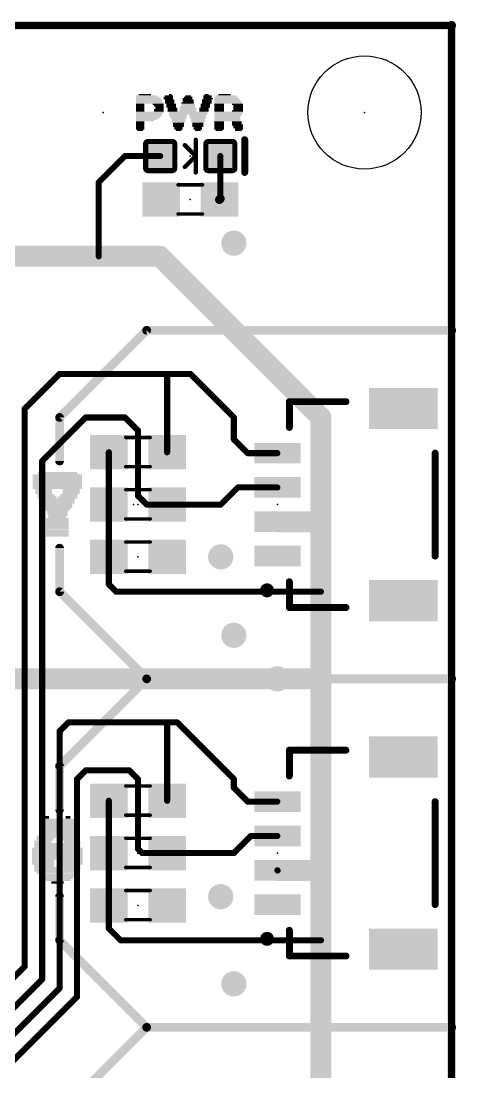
# Model space of a CAD drawing. Extents: x -29 to 78, y -12 to 55.
# Drawn here: x 23.01 to 35.69, y 24.1 to 54.74 of the extents above; entities that cross this region are included whole.
import ezdxf

# ---------------------------------------------------------------- set-up
doc = ezdxf.new("R2010")
doc.units = 0
for name, color, linetype in [('1', 12, 'CONTINUOUS'), ('16', 132, 'CONTINUOUS'), ('18', 110, 'CONTINUOUS'), ('20', 31, 'CONTINUOUS'), ('21', 41, 'CONTINUOUS'), ('22', 40, 'CONTINUOUS'), ('23', 53, 'CONTINUOUS'), ('24', 53, 'CONTINUOUS'), ('51', 53, 'CONTINUOUS')]:
    doc.layers.add(name, color=color, linetype=linetype)

# ---------------------------------------------------------------- blocks, each defined once
blk = doc.blocks.new('RECT')
blk.add_solid([(-0.5, -0.5), (0.5, -0.5), (-0.5, 0.5), (0.5, 0.5)])
blk = doc.blocks.new('RECT160000X160000R30')
at = {"const_width": 0.15}
blk.add_lwpolyline([(0.425, -0.35), (0.425, 0.35, 0.4142), (0.35, 0.425), (-0.35, 0.425, 0.4142), (-0.425, 0.35), (-0.425, -0.35, 0.4142), (-0.35, -0.425), (0.35, -0.425, 0.4142)], format="xyb", close=True, dxfattribs=at)
blk.add_solid([(-0.3754, -0.3754), (0.3754, -0.3754), (-0.3754, 0.3754), (0.3754, 0.3754)])
blk = doc.blocks.new('ROUNDV')
at = {"const_width": 0.5}
blk.add_lwpolyline([(0, -0.25, 1), (0, 0.25, 1), (0, -0.25)], format="xyb", dxfattribs=at)

msp = doc.modelspace()

# ---------------------------------------------------------------- linework, layer by layer
at = {"layer": '1'}
for points, const_width in [([(0, 54.61), (35.56, 54.61)], 0.254), ([(35.56, 54.61), (35.56, 0)], 0.254), ([(26.035, 50.8), (25.273, 50.038)], 0.1778), ([(27.063, 50.8), (26.035, 50.8)], 0.1778), ([(28.817, 50.8), (28.817, 49.557)], 0.1778), ([(25.273, 50.038), (25.273, 47.879)], 0.1778), ([(28.817, 49.557), (28.79, 49.53)], 0.254), ([(18.923, 47.879), (25.273, 47.879)], 0.6096), ([(25.273, 47.879), (27.051, 47.879)], 0.6096), ([(27.051, 47.879), (31.75, 43.18)], 0.6096), ([(23.114, 43.434), (24.13, 44.45)], 0.1778), ([(24.13, 44.45), (26.67, 44.45)], 0.1778), ([(27.2659, 44.45), (26.67, 44.45)], 0.1778), ([(27.2659, 44.45), (27.94, 44.45)], 0.1778), ([(27.2659, 42.1648), (27.2659, 44.45)], 0.1778), ([(29.21, 43.18), (27.94, 44.45)], 0.1778), ([(23.114, 27.178), (23.114, 43.434)], 0.1778), ([(23.622, 41.91), (24.892, 43.18)], 0.1778), ([(24.892, 43.18), (26.035, 43.18)], 0.1778), ([(26.035, 43.18), (26.416, 42.799)], 0.1778), ([(29.21, 42.545), (29.21, 43.18)], 0.1778), ([(31.75, 43.18), (31.75, 40.132)], 0.6096), ([(26.416, 40.894), (26.416, 42.799)], 0.1778), ([(29.6151, 42.1399), (29.21, 42.545)], 0.1778), ([(23.622, 26.797), (23.622, 41.91)], 0.1778), ([(25.5659, 42.1648), (25.5659, 40.6408)], 0.1778), ([(30.4792, 42.1399), (29.6151, 42.1399)], 0.1778), ([(28.8298, 40.6408), (29.3289, 41.1399)], 0.1778), ([(30.4792, 41.1399), (29.3289, 41.1399)], 0.1778), ([(26.6692, 40.6408), (26.416, 40.894)], 0.1778), ([(25.5659, 40.6408), (25.5659, 39.116)], 0.1778), ([(27.2659, 40.6408), (26.6692, 40.6408)], 0.1778), ([(27.2659, 40.6408), (28.8298, 40.6408)], 0.1778), ([(30.4792, 40.1399), (31.7421, 40.1399)], 0.6096), ([(31.7421, 40.1399), (31.75, 40.132)], 0.6096), ([(31.75, 40.132), (31.75, 38.1)], 0.6096), ([(25.5659, 38.3151), (25.5659, 39.116)], 0.1778), ([(25.5659, 39.116), (25.566, 39.116)], 0.1778), ([(25.5659, 38.3151), (25.781, 38.1)], 0.1778), ([(31.75, 35.56), (31.75, 38.1)], 0.6096), ([(25.781, 38.1), (31.75, 38.1)], 0.1778), ([(30.48, 35.56), (31.75, 35.56)], 0.6096), ([(31.75, 29.972), (31.75, 35.56)], 0.6096), ([(24.13, 34.036), (24.384, 34.29)], 0.1778), ([(24.384, 34.29), (26.67, 34.29)], 0.1778), ([(27.2659, 34.29), (26.67, 34.29)], 0.1778), ([(27.2659, 34.29), (27.559, 34.29)], 0.1778), ([(27.2659, 32.0048), (27.2659, 34.29)], 0.1778), ([(27.559, 34.29), (29.21, 32.639)], 0.1778), ([(24.13, 26.543), (24.13, 34.036)], 0.1778), ([(24.638, 32.639), (24.892, 32.893)], 0.1778), ([(24.892, 32.893), (26.162, 32.893)], 0.1778), ([(26.162, 32.893), (26.416, 32.639)], 0.1778), ([(24.638, 26.289), (24.638, 32.639)], 0.1778), ([(26.416, 32.639), (26.416, 30.607)], 0.1778), ([(29.21, 32.385), (29.21, 32.639)], 0.1778), ([(29.6151, 31.9799), (29.21, 32.385)], 0.1778), ([(25.5659, 32.0048), (25.5659, 30.4808)], 0.1778), ([(30.4792, 31.9799), (29.6151, 31.9799)], 0.1778), ([(29.7099, 30.9799), (29.21, 30.48)], 0.1778), ([(30.4792, 30.9799), (29.7099, 30.9799)], 0.1778), ([(26.416, 30.607), (26.543, 30.48)], 0.1778), ([(25.5659, 30.4808), (25.5659, 28.956)], 0.1778), ([(26.543, 30.48), (27.2651, 30.48)], 0.1778), ([(27.2651, 30.48), (27.2659, 30.4808)], 0.1778), ([(27.2667, 30.48), (27.2659, 30.4808)], 0.1778), ([(29.21, 30.48), (27.2667, 30.48)], 0.1778), ([(31.75, 29.972), (30.4871, 29.972)], 0.6096), ([(30.4871, 29.972), (30.4792, 29.9799)], 0.1778), ([(31.75, 27.94), (31.75, 29.972)], 0.6096), ([(25.5659, 28.2821), (25.5659, 28.956)], 0.1778), ([(25.5659, 28.956), (25.566, 28.956)], 0.1778), ([(25.5659, 28.2821), (25.908, 27.94)], 0.1778), ([(31.75, 19.8199), (31.75, 27.94)], 0.6096), ([(25.908, 27.94), (31.75, 27.94)], 0.1778), ([(22.3102, 26.3742), (23.114, 27.178)], 0.1778), ([(22.5492, 25.7242), (23.622, 26.797)], 0.1778), ([(22.6612, 25.0742), (24.13, 26.543)], 0.1778), ([(22.7732, 24.4242), (24.638, 26.289)], 0.1778)]:
    msp.add_lwpolyline(points, dxfattribs=dict(at, const_width=const_width))
for points, const_width in [([(35.6235, 54.61, 1), (35.4965, 54.61)], 0.127), ([(35.56, 54.5465, 1), (35.56, 54.6735)], 0.127), ([(26.035, 50.8445, 1), (26.035, 50.7556)], 0.0889), ([(26.0664, 50.7686, 1), (26.0036, 50.8314)], 0.0889), ([(27.063, 50.7556, 1), (27.063, 50.8445)], 0.0889), ([(28.8615, 50.8, 1), (28.7725, 50.8)], 0.0889), ([(25.3175, 50.038, 1), (25.2285, 50.038)], 0.0889), ([(25.2416, 50.0694, 1), (25.3044, 50.0066)], 0.0889), ([(28.7451, 49.5749, 1), (28.8349, 49.4851)], 0.127), ([(28.8619, 49.5121, 1), (28.7721, 49.6019)], 0.127), ([(28.7725, 49.557, 1), (28.8615, 49.557)], 0.0889), ([(25.273, 48.0314, 1), (25.273, 47.7266)], 0.3048), ([(25.273, 47.7266, 1), (25.273, 48.0314)], 0.3048), ([(27.1588, 47.9868, 1), (26.9432, 47.7712)], 0.3048), ([(27.051, 47.7266, 1), (27.051, 48.0314)], 0.3048), ([(25.2285, 47.879, 1), (25.3175, 47.879)], 0.0889), ([(24.13, 44.4945, 1), (24.13, 44.4056)], 0.0889), ([(24.1614, 44.4186, 1), (24.0986, 44.4814)], 0.0889), ([(26.67, 44.4945, 1), (26.67, 44.4056)], 0.0889), ([(26.67, 44.4056, 1), (26.67, 44.4945)], 0.0889), ([(27.3103, 44.45, 1), (27.2214, 44.45)], 0.0889), ([(27.2659, 44.4945, 1), (27.2659, 44.4056)], 0.0889), ([(27.2659, 44.4056, 1), (27.2659, 44.4945)], 0.0889), ([(27.9714, 44.4814, 1), (27.9086, 44.4186)], 0.0889), ([(27.94, 44.4056, 1), (27.94, 44.4945)], 0.0889), ([(23.1585, 43.434, 1), (23.0695, 43.434)], 0.0889), ([(23.0826, 43.4654, 1), (23.1454, 43.4026)], 0.0889), ([(24.892, 43.2244, 1), (24.892, 43.1356)], 0.0889), ([(24.9234, 43.1486, 1), (24.8606, 43.2114)], 0.0889), ([(26.0664, 43.2114, 1), (26.0036, 43.1486)], 0.0889), ([(26.035, 43.1356, 1), (26.035, 43.2244)], 0.0889), ([(29.2545, 43.18, 1), (29.1655, 43.18)], 0.0889), ([(29.1786, 43.1486, 1), (29.2414, 43.2114)], 0.0889), ([(31.9024, 43.18, 1), (31.5976, 43.18)], 0.3048), ([(31.6422, 43.0722, 1), (31.8578, 43.2878)], 0.3048), ([(26.4605, 42.799, 1), (26.3715, 42.799)], 0.0889), ([(26.3846, 42.7676, 1), (26.4474, 42.8304)], 0.0889), ([(29.2414, 42.5764, 1), (29.1786, 42.5136)], 0.0889), ([(29.1655, 42.545, 1), (29.2545, 42.545)], 0.0889), ([(23.6665, 41.91, 1), (23.5775, 41.91)], 0.0889), ([(23.5906, 41.9414, 1), (23.6534, 41.8786)], 0.0889), ([(25.6103, 42.1648, 1), (25.5214, 42.1648)], 0.0889), ([(27.2214, 42.1648, 1), (27.3103, 42.1648)], 0.0889), ([(29.6151, 42.1843, 1), (29.6151, 42.0954)], 0.0889), ([(29.5837, 42.1085, 1), (29.6465, 42.1713)], 0.0889), ([(30.4792, 42.0954, 1), (30.4792, 42.1843)], 0.0889), ([(29.3289, 41.1843, 1), (29.3289, 41.0954)], 0.0889), ([(29.3603, 41.1085, 1), (29.2975, 41.1713)], 0.0889), ([(30.4792, 41.0954, 1), (30.4792, 41.1843)], 0.0889), ([(26.3715, 40.894, 1), (26.4605, 40.894)], 0.0889), ([(26.4474, 40.9254, 1), (26.3846, 40.8626)], 0.0889), ([(25.6103, 40.6408, 1), (25.5214, 40.6408)], 0.0889), ([(25.5214, 40.6408, 1), (25.6103, 40.6408)], 0.0889), ([(26.6692, 40.6852, 1), (26.6692, 40.5963)], 0.0889), ([(26.6378, 40.6094, 1), (26.7006, 40.6722)], 0.0889), ([(27.2659, 40.6852, 1), (27.2659, 40.5963)], 0.0889), ([(27.2659, 40.5963, 1), (27.2659, 40.6852)], 0.0889), ([(28.7984, 40.6722, 1), (28.8612, 40.6094)], 0.0889), ([(28.8298, 40.5963, 1), (28.8298, 40.6852)], 0.0889), ([(30.4792, 40.2923, 1), (30.4792, 39.9875)], 0.3048), ([(31.8499, 40.2476, 1), (31.6344, 40.0321)], 0.3048), ([(31.7421, 39.9875, 1), (31.7421, 40.2923)], 0.3048), ([(31.9024, 40.132, 1), (31.5976, 40.132)], 0.3048), ([(31.5976, 40.132, 1), (31.9024, 40.132)], 0.3048), ([(31.6422, 40.0242, 1), (31.8578, 40.2398)], 0.3048), ([(25.6103, 39.116, 1), (25.5214, 39.116)], 0.0889), ([(25.5214, 39.116, 1), (25.6103, 39.116)], 0.0889), ([(25.5659, 39.1604, 1), (25.5659, 39.0716)], 0.0889), ([(25.566, 39.0716, 1), (25.566, 39.1604)], 0.0889), ([(25.5214, 38.3151, 1), (25.6103, 38.3151)], 0.0889), ([(25.5973, 38.3465, 1), (25.5345, 38.2837)], 0.0889), ([(31.9024, 38.1, 1), (31.5976, 38.1)], 0.3048), ([(25.781, 38.1444, 1), (25.781, 38.0556)], 0.0889), ([(25.7496, 38.0686, 1), (25.8124, 38.1314)], 0.0889), ([(31.5976, 38.1, 1), (31.9024, 38.1)], 0.3048), ([(31.75, 38.0556, 1), (31.75, 38.1444)], 0.0889), ([(30.48, 35.7124, 1), (30.48, 35.4076)], 0.3048), ([(31.9024, 35.56, 1), (31.5976, 35.56)], 0.3048), ([(31.75, 35.4076, 1), (31.75, 35.7124)], 0.3048), ([(31.5976, 35.56, 1), (31.9024, 35.56)], 0.3048), ([(24.384, 34.3344, 1), (24.384, 34.2456)], 0.0889), ([(24.4154, 34.2586, 1), (24.3526, 34.3214)], 0.0889), ([(26.67, 34.3344, 1), (26.67, 34.2456)], 0.0889), ([(26.67, 34.2456, 1), (26.67, 34.3344)], 0.0889), ([(27.3103, 34.29, 1), (27.2214, 34.29)], 0.0889), ([(27.2659, 34.3344, 1), (27.2659, 34.2456)], 0.0889), ([(27.2659, 34.2456, 1), (27.2659, 34.3344)], 0.0889), ([(27.5904, 34.3214, 1), (27.5276, 34.2586)], 0.0889), ([(27.559, 34.2456, 1), (27.559, 34.3344)], 0.0889), ([(24.1745, 34.036, 1), (24.0856, 34.036)], 0.0889), ([(24.0986, 34.0674, 1), (24.1614, 34.0046)], 0.0889), ([(24.892, 32.9374, 1), (24.892, 32.8486)], 0.0889), ([(24.9234, 32.8616, 1), (24.8606, 32.9244)], 0.0889), ([(26.1934, 32.9244, 1), (26.1306, 32.8616)], 0.0889), ([(26.162, 32.8486, 1), (26.162, 32.9374)], 0.0889), ([(24.6825, 32.639, 1), (24.5936, 32.639)], 0.0889), ([(24.6066, 32.6704, 1), (24.6694, 32.6076)], 0.0889), ([(26.4605, 32.639, 1), (26.3715, 32.639)], 0.0889), ([(26.3846, 32.6076, 1), (26.4474, 32.6704)], 0.0889), ([(29.2545, 32.639, 1), (29.1655, 32.639)], 0.0889), ([(29.1786, 32.6076, 1), (29.2414, 32.6704)], 0.0889), ([(29.2414, 32.4164, 1), (29.1786, 32.3536)], 0.0889), ([(29.1655, 32.385, 1), (29.2545, 32.385)], 0.0889), ([(25.6103, 32.0048, 1), (25.5214, 32.0048)], 0.0889), ([(27.2214, 32.0048, 1), (27.3103, 32.0048)], 0.0889), ([(29.6151, 32.0243, 1), (29.6151, 31.9354)], 0.0889), ([(29.5837, 31.9485, 1), (29.6465, 32.0113)], 0.0889), ([(30.4792, 31.9354, 1), (30.4792, 32.0243)], 0.0889), ([(29.7099, 31.0243, 1), (29.7099, 30.9354)], 0.0889), ([(29.7413, 30.9485, 1), (29.6785, 31.0113)], 0.0889), ([(30.4792, 30.9354, 1), (30.4792, 31.0243)], 0.0889), ([(26.3715, 30.607, 1), (26.4605, 30.607)], 0.0889), ([(26.4474, 30.6384, 1), (26.3846, 30.5756)], 0.0889), ([(25.6103, 30.4808, 1), (25.5214, 30.4808)], 0.0889), ([(25.5214, 30.4808, 1), (25.6103, 30.4808)], 0.0889), ([(26.543, 30.5245, 1), (26.543, 30.4355)], 0.0889), ([(26.5116, 30.4486, 1), (26.5744, 30.5114)], 0.0889), ([(27.2337, 30.5114, 1), (27.2965, 30.4486)], 0.0889), ([(27.2973, 30.5122, 1), (27.2345, 30.4494)], 0.0889), ([(27.2667, 30.5245, 1), (27.2667, 30.4355)], 0.0889), ([(27.2973, 30.4494, 1), (27.2345, 30.5122)], 0.0889), ([(27.2352, 30.4486, 1), (27.2981, 30.5114)], 0.0889), ([(27.2651, 30.4355, 1), (27.2651, 30.5245)], 0.0889), ([(29.1786, 30.5114, 1), (29.2414, 30.4486)], 0.0889), ([(29.21, 30.4355, 1), (29.21, 30.5245)], 0.0889), ([(30.4871, 30.1244, 1), (30.4871, 29.8196)], 0.3048), ([(30.5106, 30.0113, 1), (30.4478, 29.9485)], 0.0889), ([(30.4557, 29.9406, 1), (30.5185, 30.0034)], 0.0889), ([(31.9024, 29.972, 1), (31.5976, 29.972)], 0.3048), ([(31.5976, 29.972, 1), (31.9024, 29.972)], 0.3048), ([(31.75, 29.8196, 1), (31.75, 30.1244)], 0.3048), ([(25.6103, 28.956, 1), (25.5214, 28.956)], 0.0889), ([(25.5214, 28.956, 1), (25.6103, 28.956)], 0.0889), ([(25.5659, 29.0005, 1), (25.5659, 28.9116)], 0.0889), ([(25.566, 28.9116, 1), (25.566, 29.0005)], 0.0889), ([(25.5214, 28.2821, 1), (25.6103, 28.2821)], 0.0889), ([(25.5973, 28.3135, 1), (25.5345, 28.2507)], 0.0889), ([(31.9024, 27.94, 1), (31.5976, 27.94)], 0.3048), ([(25.908, 27.9845, 1), (25.908, 27.8956)], 0.0889), ([(25.8766, 27.9086, 1), (25.9394, 27.9714)], 0.0889), ([(31.5976, 27.94, 1), (31.9024, 27.94)], 0.3048), ([(31.75, 27.8956, 1), (31.75, 27.9845)], 0.0889), ([(23.0695, 27.178, 1), (23.1585, 27.178)], 0.0889), ([(23.1454, 27.1466, 1), (23.0826, 27.2094)], 0.0889), ([(23.5775, 26.797, 1), (23.6665, 26.797)], 0.0889), ([(23.6534, 26.7656, 1), (23.5906, 26.8284)], 0.0889), ([(24.0856, 26.543, 1), (24.1745, 26.543)], 0.0889), ([(24.1614, 26.5116, 1), (24.0986, 26.5744)], 0.0889), ([(24.6694, 26.2576, 1), (24.6066, 26.3204)], 0.0889), ([(24.5936, 26.289, 1), (24.6825, 26.289)], 0.0889)]:
    msp.add_lwpolyline(points, format="xyb", dxfattribs=dict(at, const_width=const_width))
at = {"layer": '16'}
for points, const_width in [([(0, 54.61), (35.56, 54.61)], 0.254), ([(35.56, 54.61), (35.56, 0)], 0.254), ([(30.48, 35.56), (21.59, 35.56)], 0.6096)]:
    msp.add_lwpolyline(points, dxfattribs=dict(at, const_width=const_width))
for points, const_width in [([(35.6235, 54.61, 1), (35.4965, 54.61)], 0.127), ([(35.56, 54.5465, 1), (35.56, 54.6735)], 0.127), ([(30.48, 35.4076, 1), (30.48, 35.7124)], 0.3048)]:
    msp.add_lwpolyline(points, format="xyb", dxfattribs=dict(at, const_width=const_width))
at = {"layer": '20', "const_width": 0.2032}
for points in [[(35.56, 54.61), (0, 54.61)], [(35.56, 0), (35.56, 54.61)]]:
    msp.add_lwpolyline(points, dxfattribs=at)
at = {"layer": '20', "const_width": 0.1016}
for points in [[(35.6108, 54.61, 1), (35.5092, 54.61)], [(35.56, 54.5592, 1), (35.56, 54.6608)]]:
    msp.add_lwpolyline(points, format="xyb", dxfattribs=at)
at = {"layer": '20'}
msp.add_circle((33.02, 52.07), 1.651, dxfattribs=at)
at = {"layer": '21'}
for points, const_width in [([(29.5275, 51.2763), (29.5275, 50.3238)], 0.2032), ([(24.13, 43.18), (26.67, 45.72)], 0.254), ([(26.67, 45.72), (35.56, 45.72)], 0.254), ([(30.8292, 42.8899), (30.8292, 43.6399)], 0.2032), ([(30.8292, 43.6399), (32.4792, 43.6399)], 0.2032), ([(24.13, 41.91), (24.13, 43.18)], 0.254), ([(35.0792, 39.1399), (35.0792, 42.1399)], 0.2032), ([(24.13, 39.37), (24.13, 38.1)], 0.254), ([(30.8292, 37.6399), (30.8292, 38.3899)], 0.2032), ([(24.13, 38.1), (26.67, 35.56)], 0.254), ([(32.4792, 37.6399), (30.8292, 37.6399)], 0.2032), ([(24.13, 33.02), (26.67, 35.56)], 0.254), ([(26.67, 35.56), (35.56, 35.56)], 0.254), ([(30.8292, 32.7299), (30.8292, 33.4799)], 0.2032), ([(30.8292, 33.4799), (32.4792, 33.4799)], 0.2032), ([(24.13, 31.75), (24.13, 33.02)], 0.254), ([(35.0792, 28.9799), (35.0792, 31.9799)], 0.2032), ([(24.13, 29.21), (24.13, 27.94)], 0.254), ([(30.8292, 27.4799), (30.8292, 28.2299)], 0.2032), ([(24.13, 27.94), (26.67, 25.4)], 0.254), ([(32.4792, 27.4799), (30.8292, 27.4799)], 0.2032), ([(24.13, 22.86), (26.67, 25.4)], 0.254), ([(26.67, 25.4), (35.56, 25.4)], 0.254)]:
    msp.add_lwpolyline(points, dxfattribs=dict(at, const_width=const_width))
for points, const_width in [([(29.5783, 51.2763, 1), (29.4767, 51.2763)], 0.1016), ([(29.4767, 50.3238, 1), (29.5783, 50.3238)], 0.1016), ([(26.67, 45.7835, 1), (26.67, 45.6565)], 0.127), ([(26.7149, 45.6751, 1), (26.6251, 45.7649)], 0.127), ([(35.56, 45.6565, 1), (35.56, 45.7835)], 0.127), ([(30.88, 43.6399, 1), (30.7784, 43.6399)], 0.1016), ([(30.8292, 43.6907, 1), (30.8292, 43.5891)], 0.1016), ([(32.4792, 43.5891, 1), (32.4792, 43.6907)], 0.1016), ([(24.1935, 43.18, 1), (24.0665, 43.18)], 0.127), ([(24.0851, 43.2249, 1), (24.1749, 43.1351)], 0.127), ([(30.7784, 42.8899, 1), (30.88, 42.8899)], 0.1016), ([(35.13, 42.1399, 1), (35.0284, 42.1399)], 0.1016), ([(24.0665, 41.91, 1), (24.1935, 41.91)], 0.127), ([(24.1935, 39.37, 1), (24.0665, 39.37)], 0.127), ([(35.0284, 39.1399, 1), (35.13, 39.1399)], 0.1016), ([(30.1792, 38.0383, 1), (30.1792, 38.2415, 1), (30.1792, 38.0383)], 0.2032), ([(30.88, 38.3899, 1), (30.7784, 38.3899)], 0.1016), ([(24.1749, 38.1449, 1), (24.0851, 38.0551)], 0.127), ([(24.0665, 38.1, 1), (24.1935, 38.1)], 0.127), ([(30.8292, 37.6907, 1), (30.8292, 37.5891)], 0.1016), ([(30.7784, 37.6399, 1), (30.88, 37.6399)], 0.1016), ([(32.4792, 37.5891, 1), (32.4792, 37.6907)], 0.1016), ([(26.67, 35.6235, 1), (26.67, 35.4965)], 0.127), ([(26.7149, 35.5151, 1), (26.6251, 35.6049)], 0.127), ([(26.6251, 35.5151, 1), (26.7149, 35.6049)], 0.127), ([(35.56, 35.4965, 1), (35.56, 35.6235)], 0.127), ([(30.88, 33.4799, 1), (30.7784, 33.4799)], 0.1016), ([(30.8292, 33.5307, 1), (30.8292, 33.4291)], 0.1016), ([(32.4792, 33.4291, 1), (32.4792, 33.5307)], 0.1016), ([(24.1935, 33.02, 1), (24.0665, 33.02)], 0.127), ([(24.0851, 33.0649, 1), (24.1749, 32.9751)], 0.127), ([(30.7784, 32.7299, 1), (30.88, 32.7299)], 0.1016), ([(35.13, 31.9799, 1), (35.0284, 31.9799)], 0.1016), ([(24.0665, 31.75, 1), (24.1935, 31.75)], 0.127), ([(24.1935, 29.21, 1), (24.0665, 29.21)], 0.127), ([(35.0284, 28.9799, 1), (35.13, 28.9799)], 0.1016), ([(30.88, 28.2299, 1), (30.7784, 28.2299)], 0.1016), ([(24.1749, 27.9849, 1), (24.0851, 27.8951)], 0.127), ([(24.0665, 27.94, 1), (24.1935, 27.94)], 0.127), ([(30.1792, 27.8783, 1), (30.1792, 28.0815, 1), (30.1792, 27.8783)], 0.2032), ([(30.8292, 27.5307, 1), (30.8292, 27.4291)], 0.1016), ([(32.4792, 27.4291, 1), (32.4792, 27.5307)], 0.1016), ([(30.7784, 27.4799, 1), (30.88, 27.4799)], 0.1016), ([(26.67, 25.4635, 1), (26.67, 25.3365)], 0.127), ([(26.7149, 25.3551, 1), (26.6251, 25.4449)], 0.127), ([(26.6251, 25.3551, 1), (26.7149, 25.4449)], 0.127), ([(35.56, 25.3365, 1), (35.56, 25.4635)], 0.127)]:
    msp.add_lwpolyline(points, format="xyb", dxfattribs=dict(at, const_width=const_width))
at = {"layer": '22', "const_width": 0.254}
for points in [[(24.13, 43.18), (26.67, 45.72)], [(26.67, 45.72), (35.56, 45.72)], [(24.13, 41.91), (24.13, 43.18)], [(24.13, 39.37), (24.13, 38.1)], [(24.13, 38.1), (26.67, 35.56)], [(26.67, 35.56), (24.13, 33.02)], [(26.67, 35.56), (35.56, 35.56)], [(24.13, 33.02), (24.13, 31.75)], [(24.13, 29.21), (24.13, 27.94)], [(24.13, 27.94), (26.67, 25.4)], [(24.13, 22.86), (26.67, 25.4)], [(26.67, 25.4), (35.56, 25.4)]]:
    msp.add_lwpolyline(points, dxfattribs=at)
at = {"layer": '22', "const_width": 0.127}
for points in [[(26.67, 45.7835, 1), (26.67, 45.6565)], [(26.7149, 45.6751, 1), (26.6251, 45.7649)], [(35.56, 45.6565, 1), (35.56, 45.7835)], [(24.1935, 43.18, 1), (24.0665, 43.18)], [(24.0851, 43.2249, 1), (24.1749, 43.1351)], [(24.0665, 41.91, 1), (24.1935, 41.91)], [(24.1935, 39.37, 1), (24.0665, 39.37)], [(24.1749, 38.1449, 1), (24.0851, 38.0551)], [(24.0665, 38.1, 1), (24.1935, 38.1)], [(26.67, 35.6235, 1), (26.67, 35.4965)], [(26.7149, 35.5151, 1), (26.6251, 35.6049)], [(26.6251, 35.5151, 1), (26.7149, 35.6049)], [(35.56, 35.4965, 1), (35.56, 35.6235)], [(24.1935, 33.02, 1), (24.0665, 33.02)], [(24.0851, 33.0649, 1), (24.1749, 32.9751)], [(24.0665, 31.75, 1), (24.1935, 31.75)], [(24.1935, 29.21, 1), (24.0665, 29.21)], [(24.1749, 27.9849, 1), (24.0851, 27.8951)], [(24.0665, 27.94, 1), (24.1935, 27.94)], [(26.67, 25.4635, 1), (26.67, 25.3365)], [(26.7149, 25.3551, 1), (26.6251, 25.4449)], [(26.6251, 25.3551, 1), (26.7149, 25.4449)], [(35.56, 25.3365, 1), (35.56, 25.4635)]]:
    msp.add_lwpolyline(points, format="xyb", dxfattribs=at)
at = {"layer": '23'}
for p in [(25.4, 52.07), (33.02, 52.07), (27.94, 50.8), (27.94, 49.53), (26.4159, 42.1648), (26.4159, 40.6408), (30.4792, 40.6399), (26.416, 39.116), (26.4159, 32.0048), (26.4159, 30.4808), (30.4792, 30.4799), (26.416, 28.956)]:
    msp.add_point(p, dxfattribs=at)
at = {"layer": '24'}
for p in [(26.289, 40.64), (26.416, 30.607)]:
    msp.add_point(p, dxfattribs=at)
at = {"layer": '51'}
for points, const_width in [([(27.8037, 51.14, 1), (27.7588, 51.095)], 0.0635), ([(28.1305, 51.2763, 1), (28.067, 51.2763)], 0.0635), ([(28.1305, 50.8, 1), (28.067, 50.8)], 0.0635), ([(28.1212, 50.7775, 1), (28.0763, 50.8225)], 0.0635), ([(28.067, 50.8, 1), (28.1305, 50.8)], 0.0635), ([(28.0763, 50.7775, 1), (28.1212, 50.8225)], 0.0635), ([(27.7588, 50.505, 1), (27.8037, 50.46)], 0.0635), ([(28.067, 50.3238, 1), (28.1305, 50.3238)], 0.0635), ([(27.584, 49.9874, 1), (27.584, 49.9366)], 0.0508), ([(28.296, 49.9366, 1), (28.296, 49.9874)], 0.0508), ([(27.584, 49.1364, 1), (27.584, 49.0856)], 0.0508), ([(28.296, 49.0856, 1), (28.296, 49.1364)], 0.0508), ([(26.0599, 42.6222, 1), (26.0599, 42.5714)], 0.0508), ([(26.7719, 42.5714, 1), (26.7719, 42.6222)], 0.0508), ([(26.0599, 41.7712, 1), (26.0599, 41.7204)], 0.0508), ([(26.7719, 41.7204, 1), (26.7719, 41.7712)], 0.0508), ([(26.0599, 41.0982, 1), (26.0599, 41.0474)], 0.0508), ([(26.7719, 41.0474, 1), (26.7719, 41.0982)], 0.0508), ([(26.0599, 40.2472, 1), (26.0599, 40.1964)], 0.0508), ([(26.7719, 40.1964, 1), (26.7719, 40.2472)], 0.0508), ([(26.06, 39.5734, 1), (26.06, 39.5226)], 0.0508), ([(26.772, 39.5226, 1), (26.772, 39.5734)], 0.0508), ([(26.06, 38.7224, 1), (26.06, 38.6716)], 0.0508), ([(26.772, 38.6716, 1), (26.772, 38.7224)], 0.0508), ([(26.0599, 32.4622, 1), (26.0599, 32.4114)], 0.0508), ([(26.7719, 32.4114, 1), (26.7719, 32.4622)], 0.0508), ([(26.0599, 31.6112, 1), (26.0599, 31.5604)], 0.0508), ([(26.7719, 31.5604, 1), (26.7719, 31.6112)], 0.0508), ([(26.0599, 30.9382, 1), (26.0599, 30.8874)], 0.0508), ([(26.7719, 30.8874, 1), (26.7719, 30.9382)], 0.0508), ([(26.0599, 30.0872, 1), (26.0599, 30.0364)], 0.0508), ([(26.7719, 30.0364, 1), (26.7719, 30.0872)], 0.0508), ([(26.06, 29.4134, 1), (26.06, 29.3626)], 0.0508), ([(26.772, 29.3626, 1), (26.772, 29.4134)], 0.0508), ([(26.06, 28.5624, 1), (26.06, 28.5116)], 0.0508), ([(26.772, 28.5116, 1), (26.772, 28.5624)], 0.0508)]:
    msp.add_lwpolyline(points, format="xyb", dxfattribs=dict(at, const_width=const_width))
for points, const_width in [([(28.0988, 50.8), (27.7813, 51.1175)], 0.127), ([(28.0988, 51.2763), (28.0988, 50.8)], 0.127), ([(28.0988, 50.8), (27.7813, 50.4825)], 0.127), ([(28.0988, 50.8), (28.0988, 50.3238)], 0.127), ([(27.584, 49.962), (28.296, 49.962)], 0.1016), ([(27.584, 49.111), (28.296, 49.111)], 0.1016), ([(26.0599, 42.5968), (26.7719, 42.5968)], 0.1016), ([(26.0599, 41.7458), (26.7719, 41.7458)], 0.1016), ([(26.0599, 41.0728), (26.7719, 41.0728)], 0.1016), ([(26.0599, 40.2218), (26.7719, 40.2218)], 0.1016), ([(26.06, 39.548), (26.772, 39.548)], 0.1016), ([(26.06, 38.697), (26.772, 38.697)], 0.1016), ([(26.0599, 32.4368), (26.7719, 32.4368)], 0.1016), ([(26.0599, 31.5858), (26.7719, 31.5858)], 0.1016), ([(26.0599, 30.9128), (26.7719, 30.9128)], 0.1016), ([(26.0599, 30.0618), (26.7719, 30.0618)], 0.1016), ([(26.06, 29.388), (26.772, 29.388)], 0.1016), ([(26.06, 28.537), (26.772, 28.537)], 0.1016)]:
    msp.add_lwpolyline(points, dxfattribs=dict(at, const_width=const_width))

# ---------------------------------------------------------------- block references
at = {"layer": '1', "rotation": 270}
for p in [(27.063, 50.8), (28.817, 50.8)]:
    msp.add_blockref('RECT160000X160000R30', p, dxfattribs=at)
at = {"layer": '1', "xscale": 1.1}
for p in [(27.09, 49.53), (28.79, 49.53), (25.5659, 42.1648), (27.2659, 42.1648), (25.5659, 40.6408), (27.2659, 40.6408), (25.566, 39.116), (27.266, 39.116), (25.5659, 32.0048), (27.2659, 32.0048), (25.5659, 30.4808), (27.2659, 30.4808), (25.566, 28.956), (27.266, 28.956)]:
    msp.add_blockref('RECT', p, dxfattribs=at)
at = {"layer": '1', "rotation": 90}
for p, xscale, yscale in [((34.1542, 43.4399), 1.2, 2), ((30.4792, 42.1399), 0.6, 1.35), ((30.4792, 41.1399), 0.6, 1.35), ((30.4792, 40.1399), 0.6, 1.35), ((30.4792, 39.1399), 0.6, 1.35), ((34.1542, 37.8399), 1.2, 2), ((34.1542, 33.2799), 1.2, 2), ((30.4792, 31.9799), 0.6, 1.35), ((30.4792, 30.9799), 0.6, 1.35), ((30.4792, 29.9799), 0.6, 1.35), ((30.4792, 28.9799), 0.6, 1.35), ((34.1542, 27.6799), 1.2, 2)]:
    msp.add_blockref('RECT', p, dxfattribs=dict(at, xscale=xscale, yscale=yscale))
at = {"layer": '18', "xscale": 0.7366, "yscale": 0.7366}
for p in [(29.21, 48.26), (29.21, 48.26), (28.829, 39.116), (28.829, 39.116), (29.21, 36.83), (29.21, 36.83), (30.48, 35.56), (30.48, 35.56), (28.829, 29.21), (28.829, 29.21), (29.21, 26.67), (29.21, 26.67)]:
    msp.add_blockref('ROUNDV', p, dxfattribs=at)
at = {"layer": '21'}
for p, xscale, yscale in [((26.66, 52.55), 0.6, 0.04), ((26.7, 52.51), 0.68, 0.04), ((26.72, 52.47), 0.72, 0.04), ((26.74, 52.43), 0.76, 0.04), ((26.74, 52.39), 0.76, 0.04), ((26.62, 52.59), 0.36, 0.04), ((27.3, 52.51), 0.28, 0.04), ((27.3, 52.47), 0.28, 0.04), ((27.32, 52.55), 0.24, 0.04), ((27.34, 52.43), 0.28, 0.04), ((27.34, 52.39), 0.28, 0.04), ((27.36, 52.59), 0.08, 0.04), ((27.86, 52.47), 0.28, 0.04), ((27.88, 52.43), 0.32, 0.04), ((27.88, 52.39), 0.32, 0.04), ((27.88, 52.51), 0.24, 0.04), ((27.88, 52.55), 0.16, 0.04), ((28.42, 52.43), 0.28, 0.04), ((28.42, 52.39), 0.28, 0.04), ((28.44, 52.55), 0.24, 0.04), ((28.44, 52.51), 0.24, 0.04), ((28.46, 52.47), 0.28, 0.04), ((28.42, 52.59), 0.12, 0.04), ((28.98, 52.51), 0.68, 0.04), ((29, 52.47), 0.72, 0.04), ((29.02, 52.43), 0.76, 0.04), ((29.04, 52.39), 0.8, 0.04), ((28.98, 52.55), 0.6, 0.04), ((28.94, 52.59), 0.36, 0.04), ((26.76, 52.35), 0.8, 0.04), ((26.48, 52.31), 0.24, 0.04), ((26.48, 52.27), 0.24, 0.04), ((26.48, 52.23), 0.24, 0.04), ((26.48, 52.19), 0.24, 0.04), ((26.48, 52.15), 0.24, 0.04), ((26.48, 52.11), 0.24, 0.04), ((26.76, 52.07), 0.8, 0.04), ((27, 52.31), 0.32, 0.04), ((27.02, 52.27), 0.28, 0.04), ((27.02, 52.15), 0.28, 0.04), ((27.02, 52.11), 0.28, 0.04), ((27.04, 52.23), 0.24, 0.04), ((27.04, 52.19), 0.24, 0.04), ((27.34, 52.35), 0.28, 0.04), ((27.38, 52.31), 0.28, 0.04), ((27.38, 52.27), 0.28, 0.04), ((27.38, 52.23), 0.28, 0.04), ((27.42, 52.19), 0.28, 0.04), ((27.42, 52.15), 0.28, 0.04), ((27.42, 52.11), 0.28, 0.04), ((27.88, 52.07), 1.12, 0.04), ((27.86, 52.11), 0.52, 0.04), ((27.86, 52.23), 0.44, 0.04), ((27.88, 52.19), 0.48, 0.04), ((27.88, 52.15), 0.48, 0.04), ((27.86, 52.35), 0.36, 0.04), ((27.88, 52.31), 0.4, 0.04), ((27.88, 52.27), 0.4, 0.04), ((28.34, 52.19), 0.28, 0.04), ((28.34, 52.15), 0.28, 0.04), ((28.34, 52.11), 0.28, 0.04), ((28.38, 52.31), 0.28, 0.04), ((28.38, 52.27), 0.28, 0.04), ((28.38, 52.23), 0.28, 0.04), ((28.42, 52.35), 0.28, 0.04), ((29.04, 52.35), 0.8, 0.04), ((28.78, 52.31), 0.28, 0.04), ((28.78, 52.27), 0.28, 0.04), ((28.78, 52.23), 0.28, 0.04), ((28.78, 52.19), 0.28, 0.04), ((28.78, 52.15), 0.28, 0.04), ((28.78, 52.11), 0.28, 0.04), ((29.06, 52.07), 0.84, 0.04), ((29.32, 52.31), 0.32, 0.04), ((29.32, 52.11), 0.32, 0.04), ((29.34, 52.27), 0.28, 0.04), ((29.34, 52.23), 0.28, 0.04), ((29.34, 52.19), 0.28, 0.04), ((29.34, 52.15), 0.28, 0.04), ((26.74, 52.03), 0.76, 0.04), ((26.74, 51.99), 0.76, 0.04), ((26.72, 51.95), 0.72, 0.04), ((26.7, 51.91), 0.68, 0.04), ((26.66, 51.87), 0.6, 0.04), ((26.62, 51.83), 0.52, 0.04), ((26.48, 51.79), 0.24, 0.04), ((27.88, 52.03), 1.12, 0.04), ((27.58, 51.99), 0.52, 0.04), ((27.6, 51.95), 0.48, 0.04), ((27.6, 51.91), 0.48, 0.04), ((27.6, 51.87), 0.4, 0.04), ((27.6, 51.83), 0.4, 0.04), ((27.6, 51.79), 0.4, 0.04), ((28.16, 51.99), 0.48, 0.04), ((28.16, 51.95), 0.48, 0.04), ((28.16, 51.91), 0.48, 0.04), ((28.16, 51.87), 0.4, 0.04), ((28.16, 51.83), 0.4, 0.04), ((28.16, 51.79), 0.4, 0.04), ((29.04, 52.03), 0.8, 0.04), ((29.04, 51.99), 0.8, 0.04), ((29.02, 51.95), 0.76, 0.04), ((29.02, 51.91), 0.76, 0.04), ((29.02, 51.87), 0.76, 0.04), ((29.02, 51.83), 0.76, 0.04), ((28.78, 51.79), 0.28, 0.04), ((29.3, 51.79), 0.28, 0.04), ((26.48, 51.75), 0.24, 0.04), ((26.48, 51.71), 0.24, 0.04), ((26.48, 51.67), 0.24, 0.04), ((26.48, 51.63), 0.24, 0.04), ((26.48, 51.59), 0.24, 0.04), ((26.48, 51.55), 0.16, 0.04), ((27.6, 51.75), 0.32, 0.04), ((27.6, 51.71), 0.32, 0.04), ((27.6, 51.67), 0.32, 0.04), ((27.6, 51.63), 0.24, 0.04), ((27.6, 51.59), 0.24, 0.04), ((27.6, 51.55), 0.16, 0.04), ((28.16, 51.75), 0.32, 0.04), ((28.16, 51.71), 0.32, 0.04), ((28.16, 51.67), 0.32, 0.04), ((28.16, 51.63), 0.24, 0.04), ((28.16, 51.59), 0.24, 0.04), ((28.16, 51.55), 0.16, 0.04), ((28.78, 51.75), 0.28, 0.04), ((28.78, 51.71), 0.28, 0.04), ((28.78, 51.67), 0.28, 0.04), ((28.78, 51.63), 0.28, 0.04), ((28.78, 51.59), 0.28, 0.04), ((28.78, 51.55), 0.2, 0.04), ((29.3, 51.75), 0.28, 0.04), ((29.32, 51.71), 0.32, 0.04), ((29.34, 51.67), 0.28, 0.04), ((29.34, 51.63), 0.28, 0.04), ((29.36, 51.59), 0.24, 0.04), ((29.34, 51.55), 0.2, 0.04), ((24.119, 41.48), 1.33, 0.08), ((24.119, 41.405), 1.33, 0.07), ((24.119, 41.34), 1.33, 0.06), ((24.154, 41.555), 0.98, 0.07), ((24.119, 41.27), 1.33, 0.08), ((24.119, 41.195), 1.33, 0.07), ((24.154, 41.125), 1.26, 0.07), ((24.469, 41.06), 0.49, 0.06), ((24.294, 40.775), 0.56, 0.07), ((24.364, 40.845), 0.56, 0.07), ((24.399, 40.915), 0.49, 0.07), ((24.469, 40.99), 0.49, 0.08), ((24.154, 40.5), 0.56, 0.08), ((24.119, 40.425), 0.49, 0.07), ((24.224, 40.635), 0.56, 0.07), ((24.224, 40.565), 0.56, 0.07), ((24.294, 40.705), 0.56, 0.07), ((24.014, 40.215), 0.56, 0.07), ((23.979, 40.145), 0.49, 0.07), ((24.084, 40.355), 0.56, 0.07), ((24.049, 40.285), 0.49, 0.07), ((23.979, 40.075), 0.49, 0.07), ((23.979, 40.005), 0.49, 0.07), ((23.944, 39.94), 0.42, 0.06), ((23.944, 39.865), 0.42, 0.07), ((23.944, 39.795), 0.42, 0.07), ((23.944, 39.73), 0.42, 0.06), ((24.377, 31.522), 0.14, 0.07), ((24.132, 31.237), 0.91, 0.08), ((24.167, 31.307), 0.84, 0.06), ((24.202, 31.372), 0.77, 0.07), ((24.272, 31.447), 0.63, 0.08), ((23.747, 30.957), 0.56, 0.08), ((24.027, 31.092), 0.98, 0.07), ((23.852, 31.027), 0.63, 0.06), ((24.097, 31.162), 0.98, 0.07), ((23.642, 30.812), 0.49, 0.07), ((23.817, 30.742), 0.84, 0.07), ((23.887, 30.672), 0.98, 0.07), ((23.712, 30.882), 0.49, 0.07), ((23.887, 30.602), 1.12, 0.07), ((23.922, 30.532), 1.19, 0.07), ((23.957, 30.467), 1.26, 0.08), ((23.957, 30.392), 1.26, 0.07), ((23.607, 30.322), 0.56, 0.07), ((24.377, 30.322), 0.56, 0.07), ((23.572, 30.252), 0.49, 0.07), ((23.572, 30.182), 0.49, 0.07), ((23.607, 30.112), 0.42, 0.07), ((24.027, 30.042), 1.26, 0.07), ((24.412, 30.252), 0.49, 0.07), ((24.412, 30.182), 0.49, 0.07), ((24.412, 30.112), 0.49, 0.07), ((23.992, 29.972), 1.19, 0.07), ((24.027, 29.907), 1.12, 0.06), ((24.027, 29.832), 0.98, 0.07), ((24.027, 29.762), 0.84, 0.07), ((23.992, 29.697), 0.63, 0.06), ((23.992, 29.622), 0.21, 0.07)]:
    msp.add_blockref('RECT', p, dxfattribs=dict(at, xscale=xscale, yscale=yscale))
at = {"layer": '22', "rotation": 180}
for p, xscale, yscale in [((24.014, 41.48), 1.33, 0.08), ((24.014, 41.405), 1.33, 0.07), ((24.014, 41.34), 1.33, 0.06), ((23.979, 41.555), 0.98, 0.07), ((24.014, 41.27), 1.33, 0.08), ((24.014, 41.195), 1.33, 0.07), ((23.979, 41.125), 1.26, 0.07), ((23.664, 41.06), 0.49, 0.06), ((23.664, 40.99), 0.49, 0.08), ((23.734, 40.915), 0.49, 0.07), ((23.769, 40.845), 0.56, 0.07), ((23.839, 40.775), 0.56, 0.07), ((23.839, 40.705), 0.56, 0.07), ((23.909, 40.635), 0.56, 0.07), ((23.909, 40.565), 0.56, 0.07), ((23.979, 40.5), 0.56, 0.08), ((24.014, 40.425), 0.49, 0.07), ((24.049, 40.355), 0.56, 0.07), ((24.084, 40.285), 0.49, 0.07), ((24.119, 40.215), 0.56, 0.07), ((24.154, 40.145), 0.49, 0.07), ((24.154, 40.075), 0.49, 0.07), ((24.154, 40.005), 0.49, 0.07), ((24.189, 39.94), 0.42, 0.06), ((24.189, 39.865), 0.42, 0.07), ((24.189, 39.795), 0.42, 0.07), ((24.189, 39.73), 0.42, 0.06), ((23.756, 31.522), 0.14, 0.07), ((23.861, 31.447), 0.63, 0.08), ((23.931, 31.372), 0.77, 0.07), ((23.966, 31.307), 0.84, 0.06), ((24.001, 31.237), 0.91, 0.08), ((24.036, 31.162), 0.98, 0.07), ((24.106, 31.092), 0.98, 0.07), ((24.281, 31.027), 0.63, 0.06), ((24.386, 30.957), 0.56, 0.08), ((24.246, 30.672), 0.98, 0.07), ((24.316, 30.742), 0.84, 0.07), ((24.421, 30.882), 0.49, 0.07), ((24.491, 30.812), 0.49, 0.07), ((23.756, 30.322), 0.56, 0.07), ((24.176, 30.467), 1.26, 0.08), ((24.176, 30.392), 1.26, 0.07), ((24.211, 30.532), 1.19, 0.07), ((24.246, 30.602), 1.12, 0.07), ((24.526, 30.322), 0.56, 0.07), ((23.721, 30.252), 0.49, 0.07), ((23.721, 30.182), 0.49, 0.07), ((23.721, 30.112), 0.49, 0.07), ((24.106, 30.042), 1.26, 0.07), ((24.561, 30.252), 0.49, 0.07), ((24.561, 30.182), 0.49, 0.07), ((24.526, 30.112), 0.42, 0.07), ((24.141, 29.972), 1.19, 0.07), ((24.106, 29.907), 1.12, 0.06), ((24.106, 29.832), 0.98, 0.07), ((24.106, 29.762), 0.84, 0.07), ((24.141, 29.697), 0.63, 0.06), ((24.141, 29.622), 0.21, 0.07)]:
    msp.add_blockref('RECT', p, dxfattribs=dict(at, xscale=xscale, yscale=yscale))
at = {"layer": '51', "xscale": 0.5001, "yscale": 0.95}
for p in [(27.3519, 49.5351), (28.5203, 49.5351), (25.8277, 42.1699), (26.9961, 42.1699), (25.8277, 40.6459), (26.9961, 40.6459), (25.8279, 39.1211), (26.9962, 39.1211), (25.8277, 32.0099), (26.9961, 32.0099), (25.8277, 30.4859), (26.9961, 30.4859), (25.8279, 28.9611), (26.9962, 28.9611)]:
    msp.add_blockref('RECT', p, dxfattribs=at)

doc.saveas('drawing.dxf')
